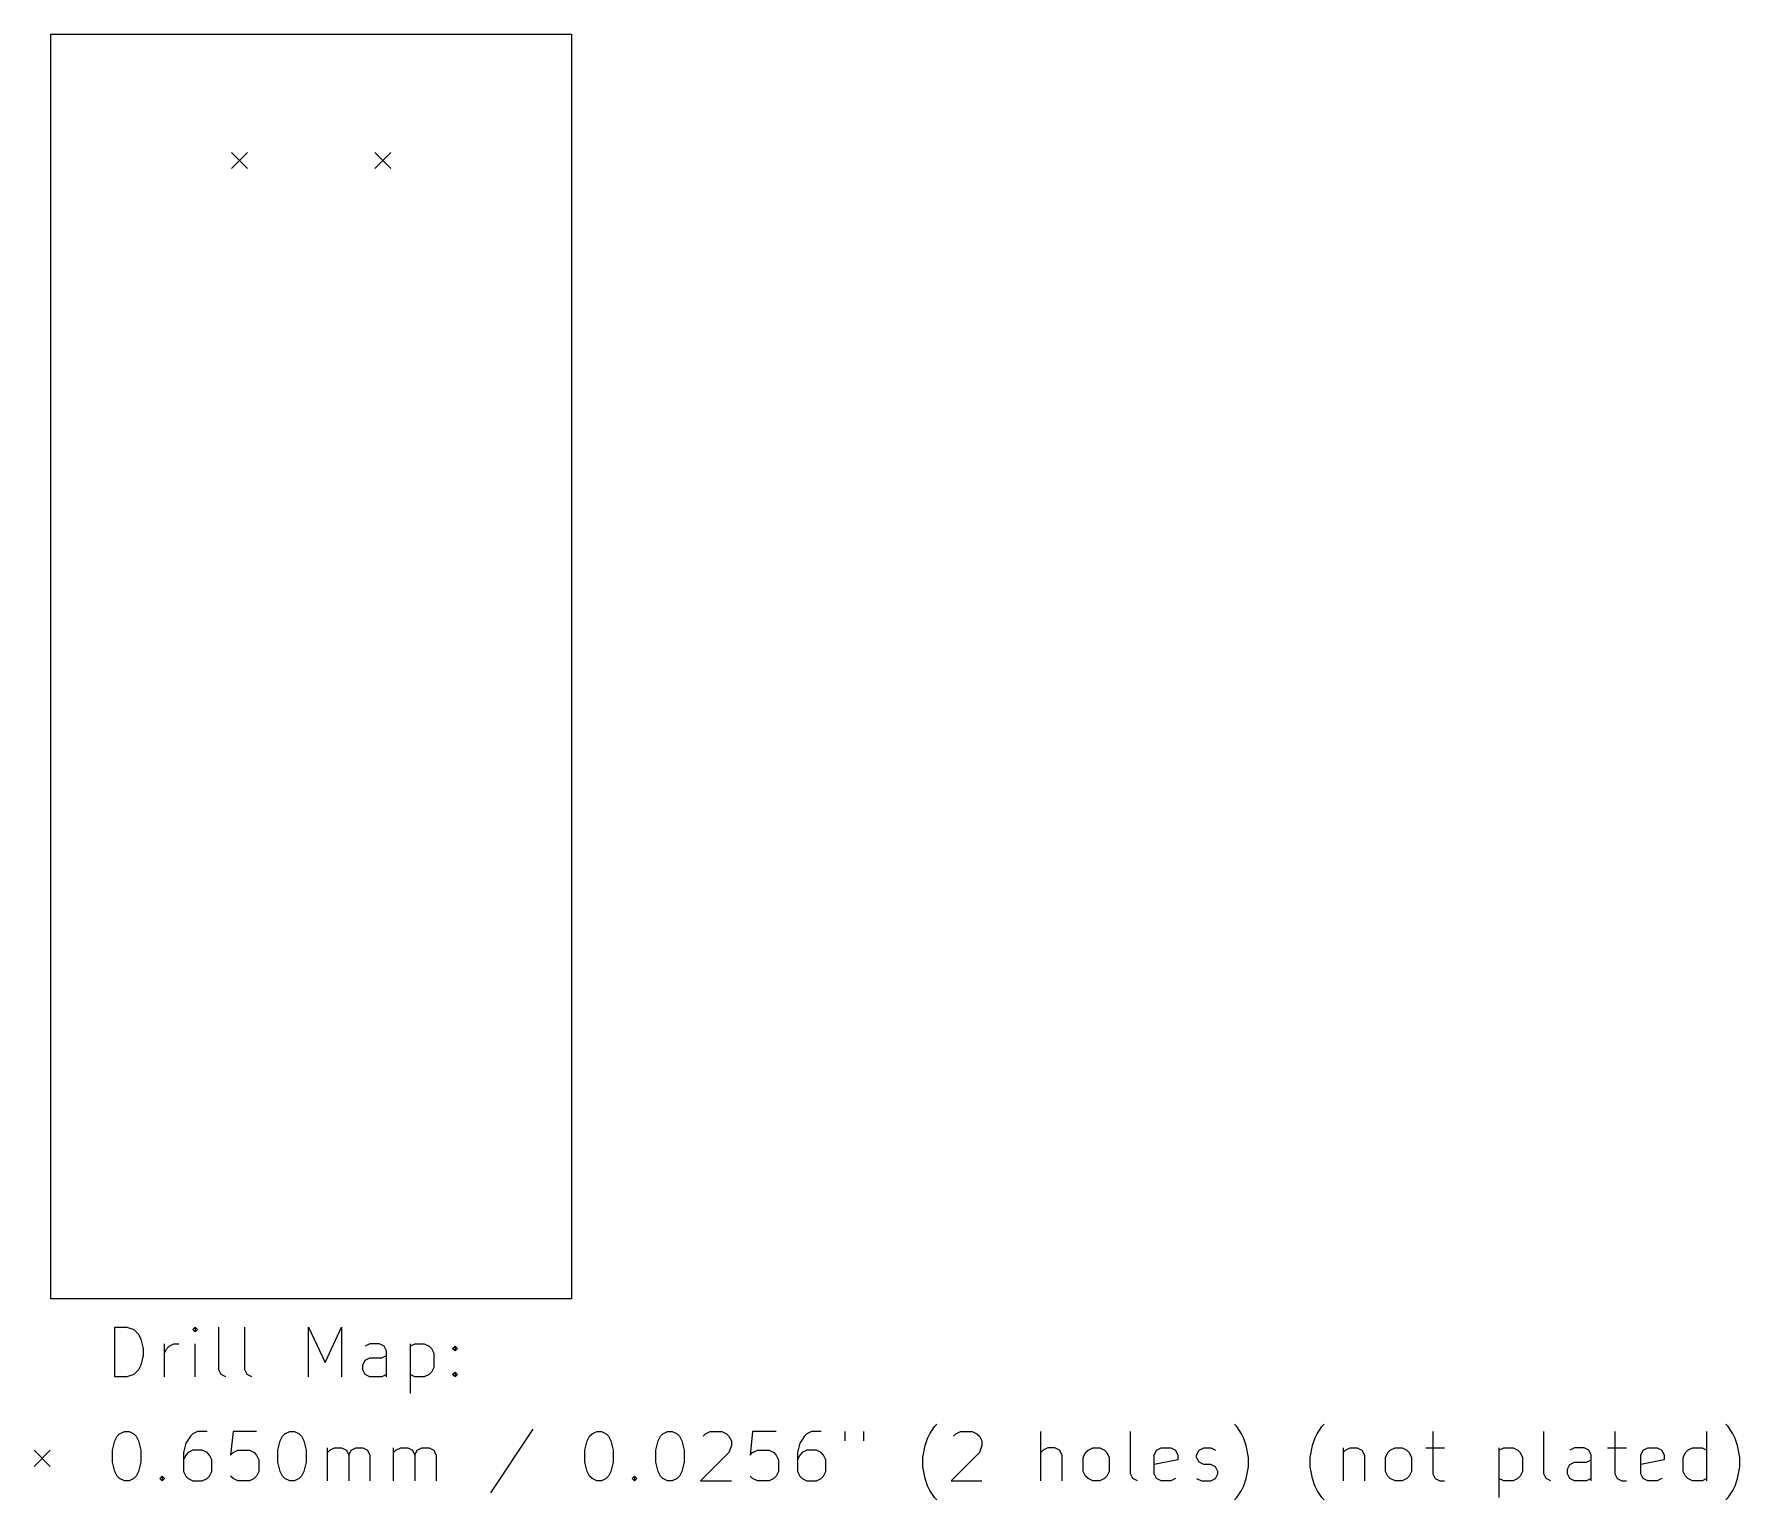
# Model space of a CAD drawing. Header units: millimetres. Extents: x 119.3 to 188.1, y -139.1 to -80.
import ezdxf

# ---------------------------------------------------------------- set-up
doc = ezdxf.new("R2010")
doc.units = ezdxf.units.MM
doc.layers.add('BLACK', color=250, linetype='CONTINUOUS')

msp = doc.modelspace()

# ---------------------------------------------------------------- linework, layer by layer
at = {"layer": 'BLACK', "linetype": 'CONTINUOUS'}
for p, q in [((120, -80), (141, -80)), ((120, -131), (120, -80)), ((141, -80), (141, -131)), ((127.285, -84.775), (127.935, -85.425)), ((127.935, -84.775), (127.285, -85.425)), ((133.065, -84.775), (133.715, -85.425)), ((133.715, -84.775), (133.065, -85.425)), ((141, -131), (120, -131)), ((122.582768, -134.139838), (122.582768, -132.139838)), ((122.582768, -132.139838), (123.058958, -132.139838)), ((123.058958, -132.139838), (123.344673, -132.235076)), ((123.344673, -132.235076), (123.535149, -132.425552)), ((123.535149, -132.425552), (123.630387, -132.616028)), ((123.630387, -132.616028), (123.725625, -132.99698)), ((125.820863, -132.139838), (125.725625, -132.235076)), ((125.725625, -132.235076), (125.820863, -132.330314)), ((125.916101, -132.235076), (125.820863, -132.139838)), ((125.820863, -132.139838), (125.820863, -132.330314)), ((125.820863, -132.330314), (125.916101, -132.235076)), ((126.773244, -133.854123), (126.773244, -132.139838)), ((127.820863, -133.854123), (127.820863, -132.139838)), ((130.392292, -134.139838), (130.392292, -132.139838)), ((130.392292, -132.139838), (131.058959, -133.568409)), ((131.058959, -133.568409), (131.725625, -132.139838)), ((131.725625, -132.139838), (131.725625, -134.139838)), ((123.725625, -133.282695), (123.630387, -133.663647)), ((123.725625, -132.99698), (123.725625, -133.282695)), ((124.582768, -134.139838), (124.582768, -132.806504)), ((124.582768, -133.187457), (124.678006, -132.99698)), ((124.678006, -132.99698), (124.773244, -132.901742)), ((124.773244, -132.901742), (124.96372, -132.806504)), ((124.96372, -132.806504), (125.154197, -132.806504)), ((125.820863, -134.139838), (125.820863, -132.806504)), ((132.868482, -132.806504), (132.678006, -132.901742)), ((132.678006, -133.473171), (132.868482, -133.377933)), ((133.249435, -132.806504), (132.868482, -132.806504)), ((132.868482, -133.377933), (133.344673, -133.377933)), ((133.439911, -132.901742), (133.249435, -132.806504)), ((133.344673, -133.377933), (133.535149, -133.282695)), ((133.535149, -133.092219), (133.439911, -132.901742)), ((133.535149, -134.139838), (133.535149, -133.092219)), ((134.48753, -132.806504), (134.48753, -134.806504)), ((134.48753, -132.901742), (134.678006, -132.806504)), ((134.678006, -132.806504), (135.058959, -132.806504)), ((135.058959, -132.806504), (135.249435, -132.901742)), ((135.249435, -132.901742), (135.344673, -132.99698)), ((135.344673, -132.99698), (135.439911, -133.187457)), ((135.439911, -133.187457), (135.439911, -133.758885)), ((136.201816, -132.99698), (136.297054, -132.901742)), ((136.297054, -133.092219), (136.201816, -132.99698)), ((136.297054, -132.901742), (136.392292, -132.99698)), ((136.297054, -132.901742), (136.297054, -133.092219)), ((136.392292, -132.99698), (136.297054, -133.092219)), ((123.344673, -134.0446), (123.058958, -134.139838)), ((123.535149, -133.854123), (123.344673, -134.0446)), ((123.630387, -133.663647), (123.535149, -133.854123)), ((126.868482, -134.0446), (126.773244, -133.854123)), ((127.058958, -134.139838), (126.868482, -134.0446)), ((127.916101, -134.0446), (127.820863, -133.854123)), ((128.106577, -134.139838), (127.916101, -134.0446)), ((132.582768, -133.663647), (132.678006, -133.473171)), ((132.582768, -133.854123), (132.582768, -133.663647)), ((132.678006, -134.0446), (132.582768, -133.854123)), ((132.868482, -134.139838), (132.678006, -134.0446)), ((133.535149, -134.0446), (133.344673, -134.139838)), ((134.678006, -134.139838), (134.48753, -134.0446)), ((135.249435, -134.0446), (135.058959, -134.139838)), ((135.344673, -133.949361), (135.249435, -134.0446)), ((135.439911, -133.758885), (135.344673, -133.949361)), ((136.201816, -134.0446), (136.297054, -133.949361)), ((136.297054, -134.139838), (136.201816, -134.0446)), ((136.297054, -133.949361), (136.392292, -134.0446)), ((136.297054, -133.949361), (136.297054, -134.139838)), ((136.392292, -134.0446), (136.297054, -134.139838)), ((123.058958, -134.139838), (122.582768, -134.139838)), ((133.344673, -134.139838), (132.868482, -134.139838)), ((135.058959, -134.139838), (134.678006, -134.139838)), ((155.439914, -136.435076), (155.63039, -136.149361)), ((155.63039, -136.149361), (155.725629, -136.054123)), ((167.820868, -136.149361), (167.72563, -136.054123)), ((168.011344, -136.435076), (167.820868, -136.149361)), ((171.058963, -136.435076), (171.249439, -136.149361)), ((171.249439, -136.149361), (171.344678, -136.054123)), ((187.630393, -136.149361), (187.535155, -136.054123)), ((187.820869, -136.435076), (187.630393, -136.149361)), ((122.48753, -137.101742), (122.582768, -136.72079)), ((122.582768, -136.72079), (122.678006, -136.530314)), ((122.678006, -136.530314), (122.773244, -136.435076)), ((122.773244, -136.435076), (122.96372, -136.339838)), ((122.96372, -136.339838), (123.154197, -136.339838)), ((123.154197, -136.339838), (123.344673, -136.435076)), ((123.344673, -136.435076), (123.439911, -136.530314)), ((123.439911, -136.530314), (123.535149, -136.72079)), ((123.535149, -136.72079), (123.630387, -137.101742)), ((125.439911, -136.816028), (125.344673, -137.19698)), ((125.630387, -136.530314), (125.439911, -136.816028)), ((125.725625, -136.435076), (125.630387, -136.530314)), ((125.916101, -136.339838), (125.725625, -136.435076)), ((126.297054, -136.339838), (125.916101, -136.339838)), ((127.344673, -136.339838), (127.249435, -137.292219)), ((128.297054, -136.339838), (127.344673, -136.339838)), ((129.154197, -137.101742), (129.249435, -136.72079)), ((129.249435, -136.72079), (129.344673, -136.530314)), ((129.344673, -136.530314), (129.439911, -136.435076)), ((129.439911, -136.435076), (129.630387, -136.339838)), ((129.630387, -136.339838), (129.820864, -136.339838)), ((129.820864, -136.339838), (130.01134, -136.435076)), ((130.01134, -136.435076), (130.106578, -136.530314)), ((130.106578, -136.530314), (130.201816, -136.72079)), ((130.201816, -136.72079), (130.297054, -137.101742)), ((139.439912, -136.2446), (137.725627, -138.816028)), ((141.535151, -137.101742), (141.630389, -136.72079)), ((141.630389, -136.72079), (141.725627, -136.530314)), ((141.725627, -136.530314), (141.820865, -136.435076)), ((141.820865, -136.435076), (142.011341, -136.339838)), ((142.011341, -136.339838), (142.201818, -136.339838)), ((142.201818, -136.339838), (142.392294, -136.435076)), ((142.392294, -136.435076), (142.487532, -136.530314)), ((142.487532, -136.530314), (142.58277, -136.72079)), ((142.58277, -136.72079), (142.678008, -137.101742)), ((144.392294, -137.101742), (144.487532, -136.72079)), ((144.487532, -136.72079), (144.58277, -136.530314)), ((144.58277, -136.530314), (144.678008, -136.435076)), ((144.678008, -136.435076), (144.868484, -136.339838)), ((144.868484, -136.339838), (145.058961, -136.339838)), ((145.058961, -136.339838), (145.249437, -136.435076)), ((145.249437, -136.435076), (145.344675, -136.530314)), ((145.344675, -136.530314), (145.439913, -136.72079)), ((145.439913, -136.72079), (145.535151, -137.101742)), ((146.297056, -136.530314), (146.392294, -136.435076)), ((146.392294, -136.435076), (146.58277, -136.339838)), ((146.58277, -136.339838), (147.058961, -136.339838)), ((147.058961, -136.339838), (147.249437, -136.435076)), ((147.249437, -136.435076), (147.344675, -136.530314)), ((147.344675, -136.530314), (147.439913, -136.72079)), ((147.439913, -136.72079), (147.439913, -136.911266)), ((148.297056, -136.339838), (148.201818, -137.292219)), ((149.249437, -136.339838), (148.297056, -136.339838)), ((150.201818, -136.816028), (150.10658, -137.19698)), ((150.392294, -136.530314), (150.201818, -136.816028)), ((150.487532, -136.435076), (150.392294, -136.530314)), ((150.678008, -136.339838), (150.487532, -136.435076)), ((151.058961, -136.339838), (150.678008, -136.339838)), ((152.011342, -136.339838), (152.011342, -136.72079)), ((152.773247, -136.339838), (152.773247, -136.72079)), ((155.249438, -136.911266), (155.344676, -136.625552)), ((155.344676, -136.625552), (155.439914, -136.435076)), ((156.392295, -136.530314), (156.487533, -136.435076)), ((156.487533, -136.435076), (156.678009, -136.339838)), ((156.678009, -136.339838), (157.1542, -136.339838)), ((157.1542, -136.339838), (157.344676, -136.435076)), ((157.344676, -136.435076), (157.439914, -136.530314)), ((157.439914, -136.530314), (157.535152, -136.72079)), ((157.535152, -136.72079), (157.535152, -136.911266)), ((159.916105, -138.339838), (159.916105, -136.339838)), ((163.535153, -138.054123), (163.535153, -136.339838)), ((168.106582, -136.625552), (168.011344, -136.435076)), ((168.20182, -136.911266), (168.106582, -136.625552)), ((170.868487, -136.911266), (170.963725, -136.625552)), ((170.963725, -136.625552), (171.058963, -136.435076)), ((175.72563, -136.339838), (175.72563, -138.054123)), ((180.201821, -138.054123), (180.201821, -136.339838)), ((183.058964, -136.339838), (183.058964, -138.054123)), ((186.77325, -138.339838), (186.77325, -136.339838)), ((187.916107, -136.625552), (187.820869, -136.435076)), ((188.011345, -136.911266), (187.916107, -136.625552)), ((119.325, -137.1), (119.975, -137.75)), ((119.975, -137.1), (119.325, -137.75)), ((122.48753, -137.577933), (122.48753, -137.101742)), ((123.630387, -137.101742), (123.630387, -137.577933)), ((125.344673, -137.19698), (125.344673, -137.958885)), ((125.439911, -137.292219), (125.344673, -137.482695)), ((125.535149, -137.19698), (125.439911, -137.292219)), ((125.725625, -137.101742), (125.535149, -137.19698)), ((126.106578, -137.101742), (125.725625, -137.101742)), ((126.297054, -137.19698), (126.106578, -137.101742)), ((126.392292, -137.292219), (126.297054, -137.19698)), ((126.48753, -137.482695), (126.392292, -137.292219)), ((126.48753, -137.958885), (126.48753, -137.482695)), ((127.249435, -137.292219), (127.344673, -137.19698)), ((127.344673, -137.19698), (127.535149, -137.101742)), ((127.535149, -137.101742), (128.01134, -137.101742)), ((128.01134, -137.101742), (128.201816, -137.19698)), ((128.201816, -137.19698), (128.297054, -137.292219)), ((128.297054, -137.292219), (128.392292, -137.482695)), ((128.392292, -137.482695), (128.392292, -137.958885)), ((129.154197, -137.577933), (129.154197, -137.101742)), ((130.297054, -137.101742), (130.297054, -137.577933)), ((131.154197, -138.339838), (131.154197, -137.006504)), ((131.154197, -137.19698), (131.249435, -137.101742)), ((131.249435, -137.101742), (131.439911, -137.006504)), ((131.439911, -137.006504), (131.725626, -137.006504)), ((131.725626, -137.006504), (131.916102, -137.101742)), ((131.916102, -137.101742), (132.01134, -137.292219)), ((132.01134, -137.292219), (132.106578, -137.101742)), ((132.01134, -137.292219), (132.01134, -138.339838)), ((132.106578, -137.101742), (132.297054, -137.006504)), ((132.297054, -137.006504), (132.582768, -137.006504)), ((132.582768, -137.006504), (132.773245, -137.101742)), ((132.773245, -137.101742), (132.868483, -137.292219)), ((132.868483, -137.292219), (132.868483, -138.339838)), ((133.820864, -138.339838), (133.820864, -137.006504)), ((133.820864, -137.19698), (133.916102, -137.101742)), ((133.916102, -137.101742), (134.106578, -137.006504)), ((134.106578, -137.006504), (134.392293, -137.006504)), ((134.392293, -137.006504), (134.582769, -137.101742)), ((134.582769, -137.101742), (134.678007, -137.292219)), ((134.678007, -137.292219), (134.773245, -137.101742)), ((134.678007, -137.292219), (134.678007, -138.339838)), ((134.773245, -137.101742), (134.963721, -137.006504)), ((134.963721, -137.006504), (135.249435, -137.006504)), ((135.249435, -137.006504), (135.439912, -137.101742)), ((135.439912, -137.101742), (135.53515, -137.292219)), ((135.53515, -137.292219), (135.53515, -138.339838)), ((141.535151, -137.577933), (141.535151, -137.101742)), ((142.678008, -137.101742), (142.678008, -137.577933)), ((144.392294, -137.577933), (144.392294, -137.101742)), ((145.535151, -137.101742), (145.535151, -137.577933)), ((147.344675, -137.19698), (146.201818, -138.339838)), ((147.439913, -136.911266), (147.344675, -137.19698)), ((148.201818, -137.292219), (148.297056, -137.19698)), ((148.297056, -137.19698), (148.487532, -137.101742)), ((148.487532, -137.101742), (148.963723, -137.101742)), ((148.963723, -137.101742), (149.154199, -137.19698)), ((149.154199, -137.19698), (149.249437, -137.292219)), ((149.249437, -137.292219), (149.344675, -137.482695)), ((149.344675, -137.482695), (149.344675, -137.958885)), ((150.10658, -137.19698), (150.10658, -137.958885)), ((150.201818, -137.292219), (150.10658, -137.482695)), ((150.297056, -137.19698), (150.201818, -137.292219)), ((150.487532, -137.101742), (150.297056, -137.19698)), ((150.868485, -137.101742), (150.487532, -137.101742)), ((151.058961, -137.19698), (150.868485, -137.101742)), ((151.154199, -137.292219), (151.058961, -137.19698)), ((151.249437, -137.482695), (151.154199, -137.292219)), ((151.249437, -137.958885), (151.249437, -137.482695)), ((155.1542, -137.387457), (155.249438, -136.911266)), ((155.1542, -137.768409), (155.1542, -137.387457)), ((157.439914, -137.19698), (156.297057, -138.339838)), ((157.535152, -136.911266), (157.439914, -137.19698)), ((160.011343, -137.101742), (159.916105, -137.19698)), ((160.201819, -137.006504), (160.011343, -137.101742)), ((160.487534, -137.006504), (160.201819, -137.006504)), ((160.67801, -137.101742), (160.487534, -137.006504)), ((160.773248, -137.292219), (160.67801, -137.101742)), ((160.773248, -138.339838), (160.773248, -137.292219)), ((161.630391, -137.387457), (161.725629, -137.19698)), ((161.630391, -137.958885), (161.630391, -137.387457)), ((161.725629, -137.19698), (161.820867, -137.101742)), ((161.820867, -137.101742), (162.011343, -137.006504)), ((162.011343, -137.006504), (162.297058, -137.006504)), ((162.297058, -137.006504), (162.487534, -137.101742)), ((162.487534, -137.101742), (162.582772, -137.19698)), ((162.582772, -137.19698), (162.67801, -137.387457)), ((162.67801, -137.387457), (162.67801, -137.958885)), ((164.487534, -137.292219), (164.582772, -137.101742)), ((164.487534, -138.054123), (164.487534, -137.292219)), ((165.439915, -137.482695), (164.487534, -137.673171)), ((164.582772, -137.101742), (164.773248, -137.006504)), ((164.773248, -137.006504), (165.154201, -137.006504)), ((165.154201, -137.006504), (165.344677, -137.101742)), ((165.344677, -137.101742), (165.439915, -137.292219)), ((165.439915, -137.292219), (165.439915, -137.482695)), ((166.20182, -137.292219), (166.297058, -137.101742)), ((166.20182, -137.387457), (166.20182, -137.292219)), ((166.297058, -137.577933), (166.20182, -137.387457)), ((166.297058, -137.101742), (166.487534, -137.006504)), ((166.487534, -137.006504), (166.773248, -137.006504)), ((166.773248, -137.006504), (166.963725, -137.101742)), ((168.297058, -137.387457), (168.20182, -136.911266)), ((168.297058, -137.768409), (168.297058, -137.387457)), ((170.773249, -137.387457), (170.868487, -136.911266)), ((170.773249, -137.768409), (170.773249, -137.387457)), ((172.106582, -137.006504), (172.106582, -138.339838)), ((172.106582, -137.19698), (172.20182, -137.101742)), ((172.20182, -137.101742), (172.392296, -137.006504)), ((172.392296, -137.006504), (172.678011, -137.006504)), ((172.678011, -137.006504), (172.868487, -137.101742)), ((172.868487, -137.101742), (172.963725, -137.292219)), ((172.963725, -137.292219), (172.963725, -138.339838)), ((173.820868, -137.387457), (173.916106, -137.19698)), ((173.820868, -137.958885), (173.820868, -137.387457)), ((173.916106, -137.19698), (174.011344, -137.101742)), ((174.011344, -137.101742), (174.20182, -137.006504)), ((174.20182, -137.006504), (174.487535, -137.006504)), ((174.487535, -137.006504), (174.678011, -137.101742)), ((174.678011, -137.101742), (174.773249, -137.19698)), ((174.773249, -137.19698), (174.868487, -137.387457)), ((174.868487, -137.387457), (174.868487, -137.958885)), ((175.439916, -137.006504), (176.20182, -137.006504)), ((178.392297, -137.006504), (178.392297, -139.006504)), ((178.392297, -137.101742), (178.582773, -137.006504)), ((178.582773, -137.006504), (178.963726, -137.006504)), ((178.963726, -137.006504), (179.154202, -137.101742)), ((179.154202, -137.101742), (179.24944, -137.19698)), ((179.24944, -137.19698), (179.344678, -137.387457)), ((179.344678, -137.387457), (179.344678, -137.958885)), ((181.439916, -137.006504), (181.24944, -137.101742)), ((181.820869, -137.006504), (181.439916, -137.006504)), ((182.011345, -137.101742), (181.820869, -137.006504)), ((181.916107, -137.577933), (182.106583, -137.482695)), ((182.106583, -137.292219), (182.011345, -137.101742)), ((182.106583, -138.339838), (182.106583, -137.292219)), ((182.77325, -137.006504), (183.535154, -137.006504)), ((184.106583, -137.292219), (184.201821, -137.101742)), ((184.106583, -138.054123), (184.106583, -137.292219)), ((185.058964, -137.482695), (184.106583, -137.673171)), ((184.201821, -137.101742), (184.392297, -137.006504)), ((184.392297, -137.006504), (184.77325, -137.006504)), ((184.77325, -137.006504), (184.963726, -137.101742)), ((184.963726, -137.101742), (185.058964, -137.292219)), ((185.058964, -137.292219), (185.058964, -137.482695)), ((185.820869, -137.387457), (185.916107, -137.19698)), ((185.820869, -137.958885), (185.820869, -137.387457)), ((185.916107, -137.19698), (186.011345, -137.101742)), ((186.011345, -137.101742), (186.201821, -137.006504)), ((186.201821, -137.006504), (186.582774, -137.006504)), ((186.582774, -137.006504), (186.77325, -137.101742)), ((188.106583, -137.387457), (188.011345, -136.911266)), ((188.106583, -137.768409), (188.106583, -137.387457)), ((122.582768, -137.958885), (122.48753, -137.577933)), ((122.678006, -138.149361), (122.582768, -137.958885)), ((122.773244, -138.2446), (122.678006, -138.149361)), ((122.96372, -138.339838), (122.773244, -138.2446)), ((123.344673, -138.2446), (123.154197, -138.339838)), ((123.439911, -138.149361), (123.344673, -138.2446)), ((123.535149, -137.958885), (123.439911, -138.149361)), ((123.630387, -137.577933), (123.535149, -137.958885)), ((124.392292, -138.2446), (124.48753, -138.149361)), ((124.48753, -138.339838), (124.392292, -138.2446)), ((124.48753, -138.149361), (124.582768, -138.2446)), ((124.48753, -138.149361), (124.48753, -138.339838)), ((124.582768, -138.2446), (124.48753, -138.339838)), ((125.344673, -137.958885), (125.439911, -138.149361)), ((125.439911, -138.149361), (125.535149, -138.2446)), ((125.535149, -138.2446), (125.725625, -138.339838)), ((126.106578, -138.339838), (126.297054, -138.2446)), ((126.297054, -138.2446), (126.392292, -138.149361)), ((126.392292, -138.149361), (126.48753, -137.958885)), ((127.344673, -138.2446), (127.249435, -138.149361)), ((127.535149, -138.339838), (127.344673, -138.2446)), ((128.201816, -138.2446), (128.01134, -138.339838)), ((128.297054, -138.149361), (128.201816, -138.2446)), ((128.392292, -137.958885), (128.297054, -138.149361)), ((129.249435, -137.958885), (129.154197, -137.577933)), ((129.344673, -138.149361), (129.249435, -137.958885)), ((129.439911, -138.2446), (129.344673, -138.149361)), ((129.630387, -138.339838), (129.439911, -138.2446)), ((130.01134, -138.2446), (129.820864, -138.339838)), ((130.106578, -138.149361), (130.01134, -138.2446)), ((130.201816, -137.958885), (130.106578, -138.149361)), ((130.297054, -137.577933), (130.201816, -137.958885)), ((141.630389, -137.958885), (141.535151, -137.577933)), ((141.725627, -138.149361), (141.630389, -137.958885)), ((141.820865, -138.2446), (141.725627, -138.149361)), ((142.011341, -138.339838), (141.820865, -138.2446)), ((142.392294, -138.2446), (142.201818, -138.339838)), ((142.487532, -138.149361), (142.392294, -138.2446)), ((142.58277, -137.958885), (142.487532, -138.149361)), ((142.678008, -137.577933), (142.58277, -137.958885)), ((143.439913, -138.2446), (143.535151, -138.149361)), ((143.535151, -138.339838), (143.439913, -138.2446)), ((143.535151, -138.149361), (143.630389, -138.2446)), ((143.535151, -138.149361), (143.535151, -138.339838)), ((143.630389, -138.2446), (143.535151, -138.339838)), ((144.487532, -137.958885), (144.392294, -137.577933)), ((144.58277, -138.149361), (144.487532, -137.958885)), ((144.678008, -138.2446), (144.58277, -138.149361)), ((144.868484, -138.339838), (144.678008, -138.2446)), ((145.249437, -138.2446), (145.058961, -138.339838)), ((145.344675, -138.149361), (145.249437, -138.2446)), ((145.439913, -137.958885), (145.344675, -138.149361)), ((145.535151, -137.577933), (145.439913, -137.958885)), ((148.297056, -138.2446), (148.201818, -138.149361)), ((148.487532, -138.339838), (148.297056, -138.2446)), ((149.154199, -138.2446), (148.963723, -138.339838)), ((149.249437, -138.149361), (149.154199, -138.2446)), ((149.344675, -137.958885), (149.249437, -138.149361)), ((150.10658, -137.958885), (150.201818, -138.149361)), ((150.201818, -138.149361), (150.297056, -138.2446)), ((150.297056, -138.2446), (150.487532, -138.339838)), ((150.868485, -138.339838), (151.058961, -138.2446)), ((151.058961, -138.2446), (151.154199, -138.149361)), ((151.154199, -138.149361), (151.249437, -137.958885)), ((155.249438, -138.2446), (155.1542, -137.768409)), ((155.344676, -138.530314), (155.249438, -138.2446)), ((161.725629, -138.149361), (161.630391, -137.958885)), ((161.820867, -138.2446), (161.725629, -138.149361)), ((162.011343, -138.339838), (161.820867, -138.2446)), ((162.487534, -138.2446), (162.297058, -138.339838)), ((162.582772, -138.149361), (162.487534, -138.2446)), ((162.67801, -137.958885), (162.582772, -138.149361)), ((163.630391, -138.2446), (163.535153, -138.054123)), ((163.820867, -138.339838), (163.630391, -138.2446)), ((164.582772, -138.2446), (164.487534, -138.054123)), ((164.773248, -138.339838), (164.582772, -138.2446)), ((165.344677, -138.2446), (165.154201, -138.339838)), ((166.20182, -138.2446), (166.392296, -138.339838)), ((166.487534, -137.673171), (166.297058, -137.577933)), ((166.773248, -137.673171), (166.487534, -137.673171)), ((166.963725, -137.768409), (166.773248, -137.673171)), ((166.773248, -138.339838), (166.963725, -138.2446)), ((167.058963, -137.958885), (166.963725, -137.768409)), ((166.963725, -138.2446), (167.058963, -138.054123)), ((167.058963, -138.054123), (167.058963, -137.958885)), ((168.106582, -138.530314), (168.20182, -138.2446)), ((168.20182, -138.2446), (168.297058, -137.768409)), ((170.868487, -138.2446), (170.773249, -137.768409)), ((170.963725, -138.530314), (170.868487, -138.2446)), ((173.916106, -138.149361), (173.820868, -137.958885)), ((174.011344, -138.2446), (173.916106, -138.149361)), ((174.20182, -138.339838), (174.011344, -138.2446)), ((174.678011, -138.2446), (174.487535, -138.339838)), ((174.773249, -138.149361), (174.678011, -138.2446)), ((174.868487, -137.958885), (174.773249, -138.149361)), ((175.72563, -138.054123), (175.820868, -138.2446)), ((175.820868, -138.2446), (176.011344, -138.339838)), ((178.582773, -138.339838), (178.392297, -138.2446)), ((179.154202, -138.2446), (178.963726, -138.339838)), ((179.24944, -138.149361), (179.154202, -138.2446)), ((179.344678, -137.958885), (179.24944, -138.149361)), ((180.297059, -138.2446), (180.201821, -138.054123)), ((180.487535, -138.339838), (180.297059, -138.2446)), ((181.154202, -137.863647), (181.24944, -137.673171)), ((181.154202, -138.054123), (181.154202, -137.863647)), ((181.24944, -138.2446), (181.154202, -138.054123)), ((181.24944, -137.673171), (181.439916, -137.577933)), ((181.439916, -138.339838), (181.24944, -138.2446)), ((181.439916, -137.577933), (181.916107, -137.577933)), ((182.106583, -138.2446), (181.916107, -138.339838)), ((183.058964, -138.054123), (183.154202, -138.2446)), ((183.154202, -138.2446), (183.344678, -138.339838)), ((184.201821, -138.2446), (184.106583, -138.054123)), ((184.392297, -138.339838), (184.201821, -138.2446)), ((184.963726, -138.2446), (184.77325, -138.339838)), ((185.916107, -138.149361), (185.820869, -137.958885)), ((186.011345, -138.2446), (185.916107, -138.149361)), ((186.201821, -138.339838), (186.011345, -138.2446)), ((186.77325, -138.2446), (186.582774, -138.339838)), ((187.916107, -138.530314), (188.011345, -138.2446)), ((188.011345, -138.2446), (188.106583, -137.768409)), ((123.154197, -138.339838), (122.96372, -138.339838)), ((125.725625, -138.339838), (126.106578, -138.339838)), ((128.01134, -138.339838), (127.535149, -138.339838)), ((129.820864, -138.339838), (129.630387, -138.339838)), ((142.201818, -138.339838), (142.011341, -138.339838)), ((145.058961, -138.339838), (144.868484, -138.339838)), ((146.201818, -138.339838), (147.439913, -138.339838)), ((148.963723, -138.339838), (148.487532, -138.339838)), ((150.487532, -138.339838), (150.868485, -138.339838)), ((155.439914, -138.72079), (155.344676, -138.530314)), ((155.63039, -139.006504), (155.439914, -138.72079)), ((156.297057, -138.339838), (157.535152, -138.339838)), ((162.297058, -138.339838), (162.011343, -138.339838)), ((165.154201, -138.339838), (164.773248, -138.339838)), ((166.392296, -138.339838), (166.773248, -138.339838)), ((167.820868, -139.006504), (168.011344, -138.72079)), ((168.011344, -138.72079), (168.106582, -138.530314)), ((171.058963, -138.72079), (170.963725, -138.530314)), ((171.249439, -139.006504), (171.058963, -138.72079)), ((174.487535, -138.339838), (174.20182, -138.339838)), ((176.011344, -138.339838), (176.20182, -138.339838)), ((178.963726, -138.339838), (178.582773, -138.339838)), ((181.916107, -138.339838), (181.439916, -138.339838)), ((183.344678, -138.339838), (183.535154, -138.339838)), ((184.77325, -138.339838), (184.392297, -138.339838)), ((186.582774, -138.339838), (186.201821, -138.339838)), ((187.630393, -139.006504), (187.820869, -138.72079)), ((187.820869, -138.72079), (187.916107, -138.530314)), ((155.725629, -139.101742), (155.63039, -139.006504)), ((167.72563, -139.101742), (167.820868, -139.006504)), ((171.344678, -139.101742), (171.249439, -139.006504)), ((187.535155, -139.101742), (187.630393, -139.006504))]:
    msp.add_line(p, q, dxfattribs=at)

doc.saveas('drawing.dxf')
